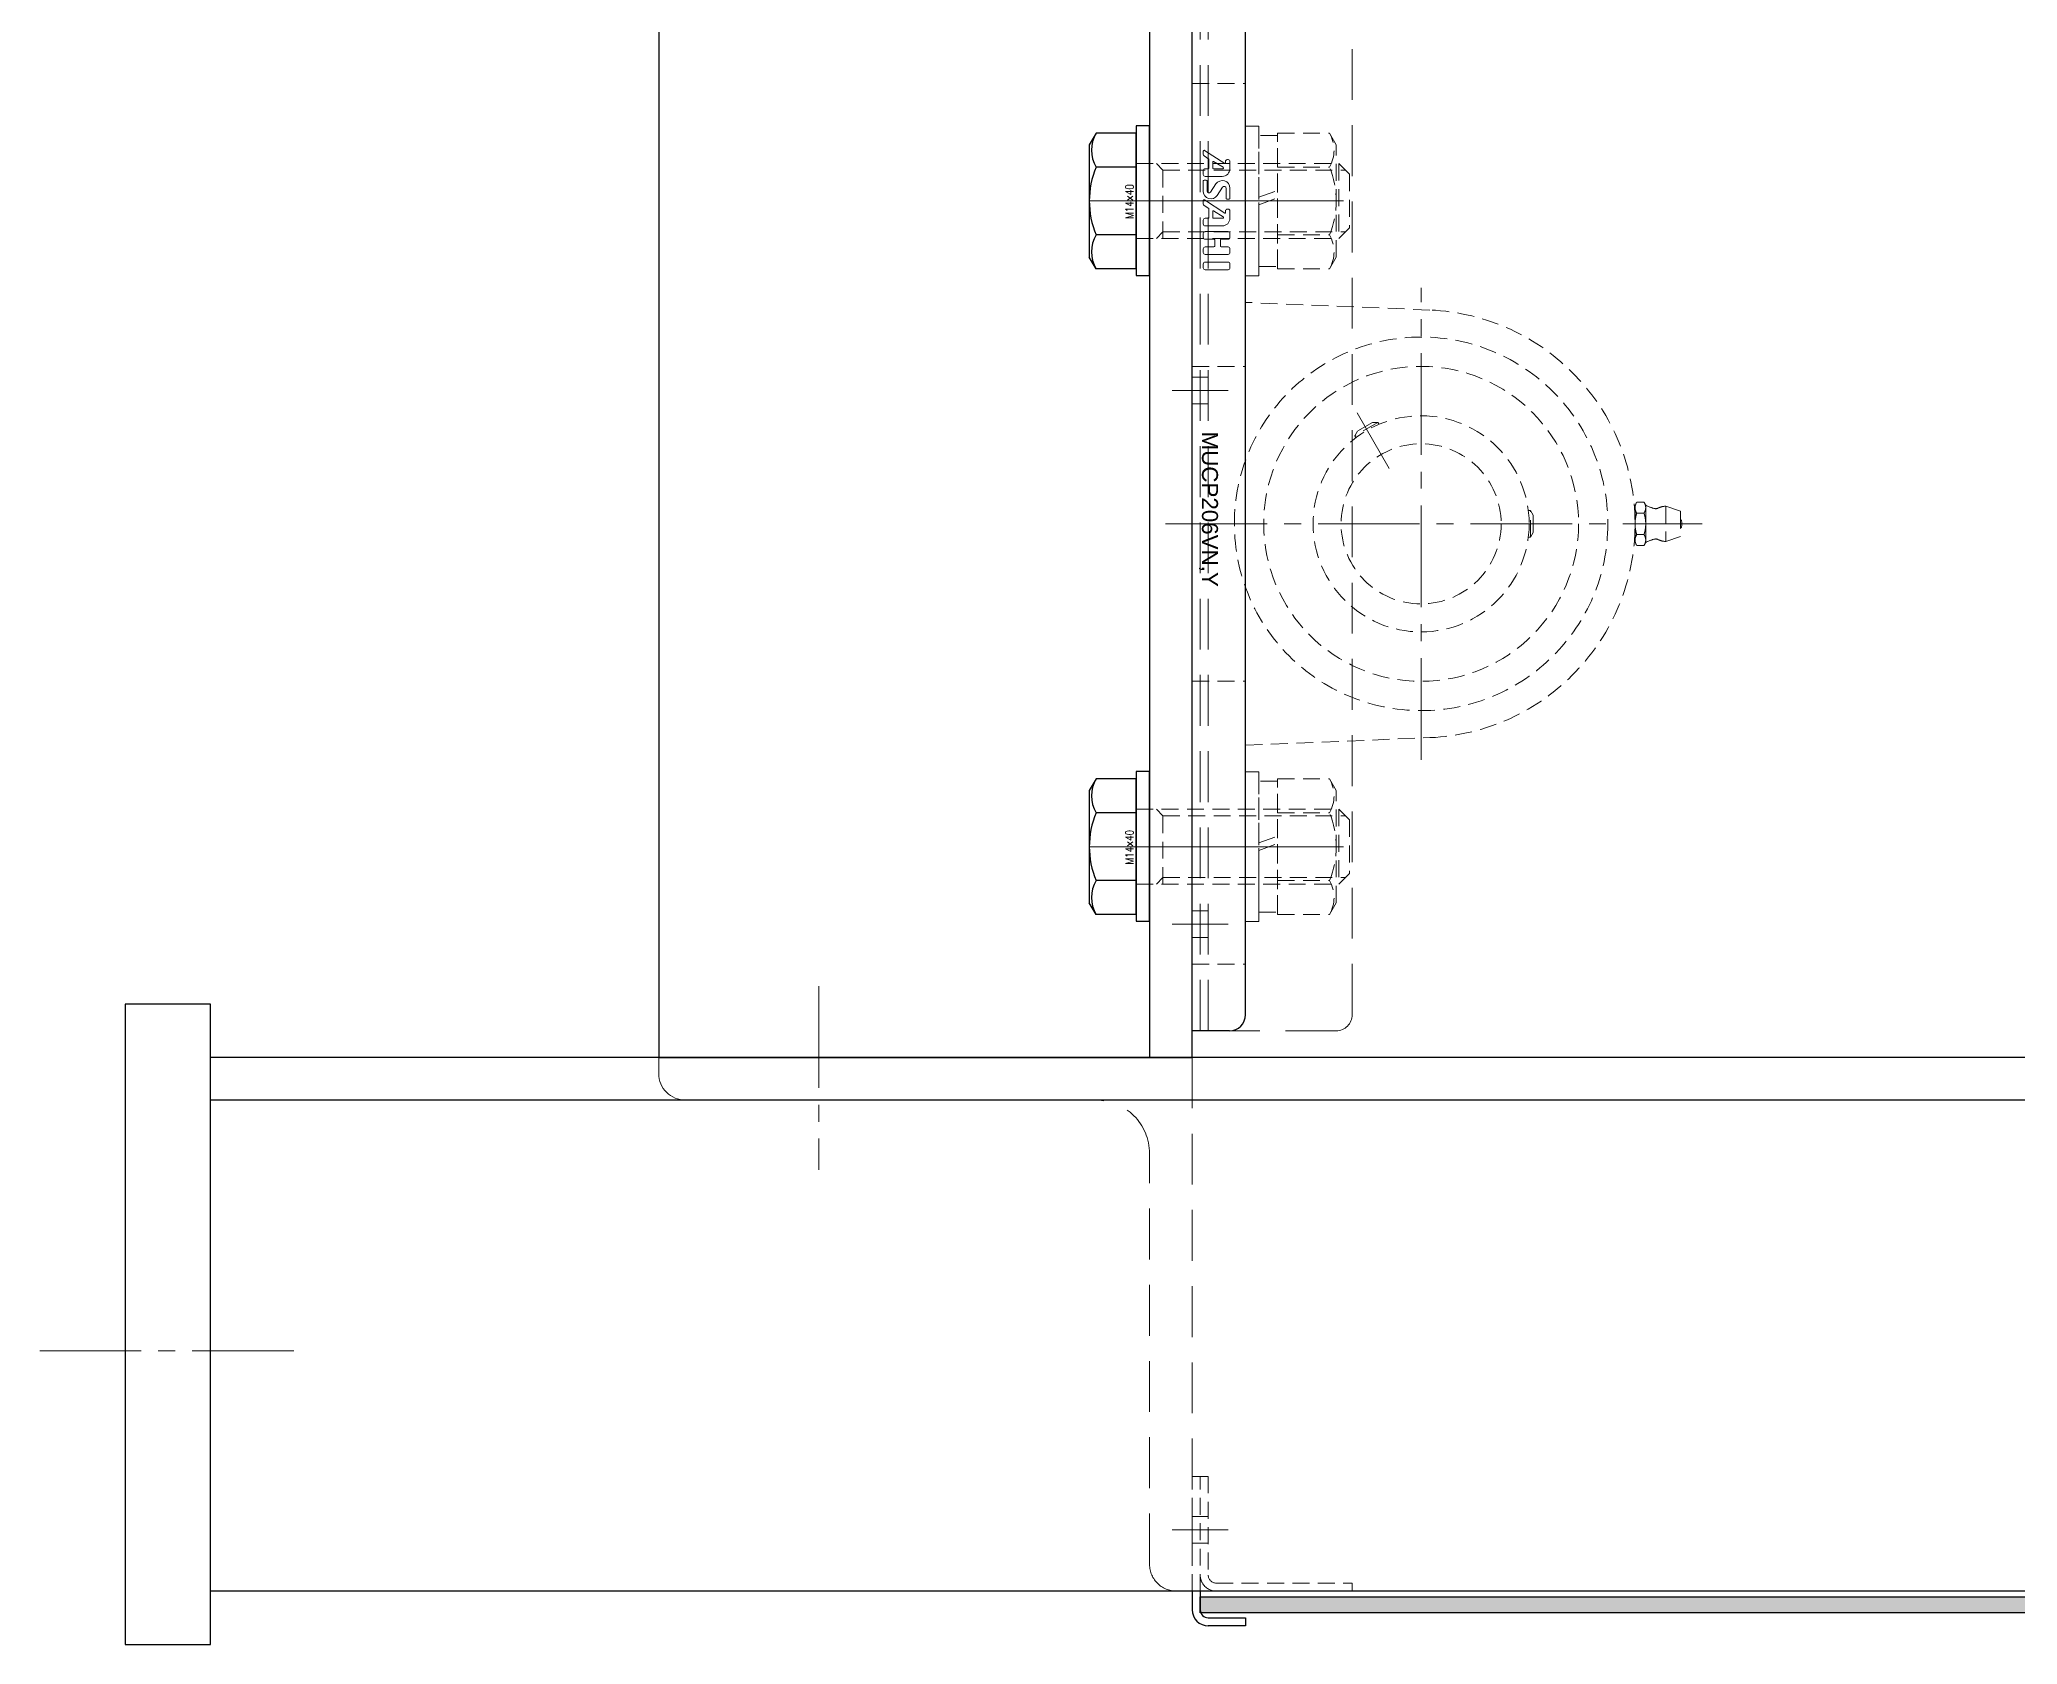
# Model space of a CAD drawing. Header units: millimetres. Extents: x 0 to 51411, y 0 to 16902.
# Drawn here: x 1329.6 to 1700.4, y 13190.9 to 13491.7 of the extents above; entities that cross this region are included whole.
import ezdxf

# ---------------------------------------------------------------- set-up
doc = ezdxf.new("R2010")
doc.units = ezdxf.units.MM
doc.linetypes.add('CENTER2', pattern=[28.575, 19.05, -3.175, 3.175, -3.175])
doc.linetypes.add('HIDDEN2', pattern=[4.7625, 3.175, -1.5875])
for name, color, linetype, lineweight in [('01_外形線', 7, 'Continuous', 25), ('03_かくれ線', 6, 'HIDDEN2', 13), ('04_中心線', 1, 'CENTER2', 9)]:
    doc.layers.add(name, color=color, linetype=linetype, lineweight=lineweight)
doc.layers.add('10_補助線', color=8, linetype='Continuous', lineweight=13, plot=False)
doc.styles.get("Standard").update_dxf_attribs({"font": 'arial.ttf'})
doc.styles.add('寸法用', font='simplex.shx', dxfattribs={"width": 0.8, "bigfont": '@extfont2.shx'})

msp = doc.modelspace()

# ---------------------------------------------------------------- hatches: boundary and pattern name
at = {"layer": '01_外形線', "transparency": 33554483}
h = msp.add_hatch(color=256, dxfattribs=at)
h.dxf.hatch_style = 1
h.paths.add_polyline_path([(1985.697, 13199.825), (1985.697, 13196.825), (1869.697, 13196.825), (1869.697, 13199.825)])
h.paths.add_polyline_path([(1721.697, 13199.825), (1721.697, 13196.825), (1547.197, 13196.825), (1547.197, 13199.825)])

# ---------------------------------------------------------------- linework, layer by layer
at = {"layer": '01_外形線'}
for p, q in [((1537.697, 15800.911), (1537.697, 13300.911)), ((1545.697, 13305.911), (1545.697, 13845.911)), ((1555.672, 13308.911), (1555.672, 13842.911)), ((1552.672, 13305.911), (1545.697, 13305.911)), ((1971.697, 13300.911), (1361.697, 13300.911)), ((1971.697, 13292.911), (1361.697, 13292.911)), ((1985.697, 13200.911), (1361.697, 13200.911)), ((1545.697, 13200.911), (1545.697, 13197.411)), ((1547.197, 13200.911), (1547.197, 13197.411)), ((1548.697, 13195.911), (1555.697, 13195.911)), ((1555.697, 13194.411), (1548.697, 13194.411)), ((1555.697, 13195.911), (1555.697, 13194.411))]:
    msp.add_line(p, q, dxfattribs=at)
for points in [[(1445.697, 15800.911), (1445.697, 13300.911), (1545.697, 13300.911), (1545.697, 15800.911)], [(1537.697, 13447.469), (1537.697, 13475.469), (1535.197, 13475.469), (1535.197, 13447.469)], [(1537.697, 13326.469), (1537.697, 13354.469), (1535.197, 13354.469), (1535.197, 13326.469)], [(1345.697, 13310.911), (1345.697, 13190.911), (1361.697, 13190.911), (1361.697, 13310.911)]]:
    msp.add_lwpolyline(points, close=True, dxfattribs=at)
for points in [[(1527.668, 13474.112), (1526.397, 13471.911)], [(1535.197, 13474.112), (1527.668, 13474.112)], [(1535.197, 13448.709), (1535.197, 13474.112)], [(1526.397, 13471.911), (1526.397, 13450.911)], [(1535.197, 13467.762), (1527.668, 13467.762)], [(1535.197, 13455.06), (1527.668, 13455.06)], [(1527.668, 13448.709), (1526.397, 13450.911)], [(1535.197, 13448.709), (1527.668, 13448.709)], [(1527.668, 13353.112), (1526.397, 13350.911)], [(1526.397, 13350.911), (1526.397, 13329.911)], [(1535.197, 13353.112), (1527.668, 13353.112)], [(1535.197, 13327.709), (1535.197, 13353.112)], [(1535.197, 13346.762), (1527.668, 13346.762)], [(1535.197, 13334.06), (1527.668, 13334.06)], [(1527.668, 13327.709), (1526.397, 13329.911)], [(1535.197, 13327.709), (1527.668, 13327.709)], [(1721.697, 13196.825), (1547.197, 13196.825), (1547.197, 13199.825), (1721.697, 13199.825)]]:
    msp.add_lwpolyline(points, dxfattribs=at)
for points in [[(1527.668, 13474.112, 0.2679491), (1527.668, 13467.762)], [(1527.668, 13467.762, 0.2001545), (1527.668, 13455.06)], [(1527.668, 13455.06, 0.2679491), (1527.668, 13448.709)], [(1527.668, 13353.112, 0.2679491), (1527.668, 13346.762)], [(1527.668, 13346.762, 0.2001545), (1527.668, 13334.06)], [(1527.668, 13334.06, 0.2679491), (1527.668, 13327.709)]]:
    msp.add_lwpolyline(points, format="xyb", dxfattribs=at)
for centre, radius, start, end in [((1552.672, 13308.911), 3, 270, 0), ((1548.697, 13197.411), 3, 180, 270), ((1548.697, 13197.411), 1.5, 180, 270)]:
    msp.add_arc(centre, radius, start, end, dxfattribs=at)
at = {"layer": '03_かくれ線', "ltscale": 3}
for p, q in [((1547.172, 13305.911), (1547.172, 13845.911)), ((1548.672, 13305.911), (1548.672, 13845.911)), ((1575.672, 13308.911), (1575.672, 13842.911)), ((1572.672, 13305.911), (1545.697, 13305.911)), ((1445.697, 13297.911), (1445.697, 13300.911)), ((1545.697, 13300.911), (1545.697, 13200.911)), ((1537.697, 13205.911), (1537.697, 13282.911)), ((1545.697, 13200.911), (1542.697, 13200.911))]:
    msp.add_line(p, q, dxfattribs=at)
at = {"layer": '03_かくれ線'}
for p, q in [((1545.697, 13478.411), (1545.697, 13483.411)), ((1545.697, 13483.411), (1555.697, 13483.411)), ((1555.697, 13478.411), (1555.697, 13483.411)), ((1545.697, 13478.411), (1545.697, 13432.911)), ((1555.697, 13478.411), (1555.697, 13432.911)), ((1590.26, 13440.976), (1555.697, 13442.411)), ((1545.697, 13430.411), (1545.697, 13432.911)), ((1555.697, 13430.411), (1555.697, 13432.911)), ((1545.697, 13430.411), (1545.697, 13371.411)), ((1545.697, 13430.411), (1555.697, 13430.411)), ((1548.697, 13428.411), (1545.697, 13428.411)), ((1548.697, 13423.411), (1545.697, 13423.411)), ((1580.512, 13419.914), (1576.182, 13417.414)), ((1576.682, 13418.28), (1576.182, 13417.414)), ((1576.384, 13417.064), (1576.182, 13417.414)), ((1579.512, 13419.914), (1576.682, 13418.28)), ((1579.512, 13419.914), (1580.512, 13419.914)), ((1580.714, 13419.564), (1580.512, 13419.914)), ((1608.692, 13403.411), (1609.097, 13403.411)), ((1609.097, 13398.411), (1609.097, 13403.411)), ((1609.597, 13402.545), (1609.097, 13403.411)), ((1609.597, 13399.277), (1609.597, 13402.545)), ((1628.697, 13404.086), (1628.571, 13404.086)), ((1628.697, 13404.411), (1629.009, 13404.952)), ((1628.697, 13404.411), (1628.697, 13403.942)), ((1628.697, 13403.942), (1628.697, 13400.911)), ((1629.009, 13404.952), (1630.384, 13404.952)), ((1630.384, 13402.932), (1629.009, 13402.932)), ((1630.697, 13404.411), (1630.384, 13404.952)), ((1630.697, 13403.942), (1630.697, 13404.411)), ((1630.697, 13400.911), (1630.697, 13403.942)), ((1634.497, 13404.211), (1634.497, 13397.611)), ((1637.197, 13403.311), (1634.497, 13404.211)), ((1637.197, 13403.311), (1637.197, 13398.511)), ((1608.692, 13398.411), (1609.097, 13398.411)), ((1609.597, 13399.277), (1609.097, 13398.411)), ((1628.697, 13400.911), (1628.697, 13397.88)), ((1630.384, 13398.89), (1629.009, 13398.89)), ((1630.697, 13397.88), (1630.697, 13400.911)), ((1637.197, 13398.511), (1634.497, 13397.611)), ((1628.697, 13397.736), (1628.571, 13397.736)), ((1628.697, 13397.88), (1628.697, 13397.411)), ((1628.697, 13397.411), (1629.009, 13396.869)), ((1630.384, 13396.869), (1629.009, 13396.869)), ((1630.697, 13397.411), (1630.384, 13396.869)), ((1630.697, 13397.411), (1630.697, 13397.88)), ((1545.697, 13368.911), (1545.697, 13371.411)), ((1545.697, 13371.411), (1555.697, 13371.411)), ((1545.697, 13368.911), (1545.697, 13323.411)), ((1555.697, 13368.911), (1555.697, 13371.411)), ((1555.697, 13368.911), (1555.697, 13323.411)), ((1555.697, 13359.411), (1590.26, 13360.845)), ((1548.697, 13328.411), (1545.697, 13328.411)), ((1545.697, 13318.411), (1545.697, 13323.411)), ((1548.697, 13323.411), (1545.697, 13323.411)), ((1555.697, 13318.411), (1555.697, 13323.411)), ((1545.697, 13318.411), (1555.697, 13318.411)), ((1545.697, 13200.911), (1545.697, 13222.411)), ((1545.697, 13222.411), (1547.197, 13222.411)), ((1547.197, 13200.911), (1547.197, 13222.411)), ((1547.197, 13222.411), (1548.697, 13222.411)), ((1548.697, 13222.411), (1548.697, 13203.911)), ((1545.697, 13214.911), (1547.197, 13214.911)), ((1547.197, 13214.911), (1548.697, 13214.911)), ((1545.697, 13209.911), (1547.197, 13209.911)), ((1547.197, 13209.911), (1548.697, 13209.911)), ((1550.197, 13202.411), (1575.697, 13202.411)), ((1575.697, 13202.411), (1575.697, 13200.911)), ((1575.697, 13200.911), (1550.197, 13200.911))]:
    msp.add_line(p, q, dxfattribs=at)
for points in [[(1555.697, 13475.411), (1555.697, 13447.411)], [(1555.697, 13475.411), (1558.197, 13475.411)], [(1558.197, 13475.411), (1558.197, 13447.411)], [(1558.197, 13462.111), (1558.197, 13473.661)], [(1561.697, 13473.661), (1558.197, 13473.661)], [(1561.697, 13474.112), (1571.426, 13474.112)], [(1561.697, 13448.709), (1561.697, 13474.112)], [(1561.697, 13463.385), (1561.697, 13473.661)], [(1571.426, 13474.112), (1572.697, 13471.911)], [(1572.697, 13450.911), (1572.697, 13471.911)], [(1535.197, 13468.411), (1573.197, 13468.411)], [(1540.197, 13467.211), (1538.997, 13468.411)], [(1540.197, 13454.411), (1540.197, 13468.411)], [(1540.197, 13467.211), (1574.397, 13467.211)], [(1561.697, 13467.762), (1571.426, 13467.762)], [(1573.197, 13468.411), (1575.197, 13466.411)], [(1573.197, 13468.411), (1573.197, 13454.411)], [(1575.197, 13466.411), (1575.197, 13456.411)], [(1558.197, 13462.111), (1561.697, 13463.385)], [(1558.197, 13460.711), (1561.697, 13461.985)], [(1561.697, 13449.161), (1561.697, 13461.985)], [(1558.197, 13449.161), (1558.197, 13460.711)], [(1535.197, 13454.411), (1573.197, 13454.411)], [(1540.197, 13455.611), (1538.997, 13454.411)], [(1540.197, 13455.611), (1574.397, 13455.611)], [(1561.697, 13455.06), (1571.426, 13455.06)], [(1573.197, 13454.411), (1575.197, 13456.411)], [(1571.426, 13448.709), (1572.697, 13450.911)], [(1558.197, 13447.411), (1555.697, 13447.411)], [(1558.197, 13449.161), (1561.697, 13449.161)], [(1561.697, 13448.709), (1571.426, 13448.709)], [(1555.697, 13354.411), (1555.697, 13326.411)], [(1555.697, 13354.411), (1558.197, 13354.411)], [(1558.197, 13354.411), (1558.197, 13326.411)], [(1558.197, 13341.111), (1558.197, 13352.661)], [(1561.697, 13352.661), (1558.197, 13352.661)], [(1561.697, 13353.112), (1571.426, 13353.112)], [(1561.697, 13327.709), (1561.697, 13353.112)], [(1561.697, 13342.385), (1561.697, 13352.661)], [(1571.426, 13353.112), (1572.697, 13350.911)], [(1572.697, 13329.911), (1572.697, 13350.911)], [(1535.197, 13347.411), (1573.197, 13347.411)], [(1540.197, 13346.211), (1538.997, 13347.411)], [(1540.197, 13333.411), (1540.197, 13347.411)], [(1561.697, 13346.762), (1571.426, 13346.762)], [(1573.197, 13347.411), (1575.197, 13345.411)], [(1573.197, 13347.411), (1573.197, 13333.411)], [(1540.197, 13346.211), (1574.397, 13346.211)], [(1575.197, 13345.411), (1575.197, 13335.411)], [(1558.197, 13341.111), (1561.697, 13342.385)], [(1558.197, 13339.711), (1561.697, 13340.985)], [(1558.197, 13328.161), (1558.197, 13339.711)], [(1561.697, 13328.161), (1561.697, 13340.985)], [(1573.197, 13333.411), (1575.197, 13335.411)], [(1535.197, 13333.411), (1573.197, 13333.411)], [(1540.197, 13334.611), (1538.997, 13333.411)], [(1540.197, 13334.611), (1574.397, 13334.611)], [(1561.697, 13334.06), (1571.426, 13334.06)], [(1558.197, 13328.161), (1561.697, 13328.161)], [(1571.426, 13327.709), (1572.697, 13329.911)], [(1558.197, 13326.411), (1555.697, 13326.411)], [(1561.697, 13327.709), (1571.426, 13327.709)]]:
    msp.add_lwpolyline(points, dxfattribs=at)
for points in [[(1555.697, 13475.411), (1555.697, 13447.411), (1558.197, 13447.411), (1558.197, 13475.411)], [(1555.697, 13354.411), (1555.697, 13326.411), (1558.197, 13326.411), (1558.197, 13354.411)]]:
    msp.add_lwpolyline(points, close=True, dxfattribs=at)
for points in [[(1571.426, 13467.762, 0.2679491), (1571.426, 13474.112)], [(1571.426, 13455.06, 0.2001545), (1571.426, 13467.762)], [(1571.426, 13448.709, 0.2679491), (1571.426, 13455.06)], [(1571.426, 13346.762, 0.2679491), (1571.426, 13353.112)], [(1571.426, 13334.06, 0.2001545), (1571.426, 13346.762)], [(1571.426, 13327.709, 0.2679491), (1571.426, 13334.06)]]:
    msp.add_lwpolyline(points, format="xyb", dxfattribs=at)
for radius in [35, 29.508, 29.508, 20.25, 15]:
    msp.add_circle((1588.597, 13400.911), radius, dxfattribs=at)
for centre, radius, start, end in [((1588.597, 13400.911), 40.1, 272.37663, 87.62337), ((1633.628, 13409.646), 6, 240.76098, 258.65336), ((1632.604, 13404.548), 0.8, 258.65336, 297.48703), ((1634.497, 13400.911), 3.3, 90, 117.48703), ((1635.909, 13400.911), 1.588, 324.19606, 35.80394), ((1633.628, 13392.175), 6, 101.34664, 119.23902), ((1632.604, 13397.274), 0.8, 62.51297, 101.34664), ((1634.497, 13400.911), 3.3, 242.51297, 270), ((1550.197, 13203.911), 3, 180, 210), ((1550.197, 13203.911), 3, 210, 270), ((1550.197, 13203.911), 1.5, 180, 270)]:
    msp.add_arc(centre, radius, start, end, dxfattribs=at)
at = {"layer": '03_かくれ線', "ltscale": 3}
for centre, radius, start, end in [((1572.672, 13308.911), 3, 270, 0), ((1450.697, 13297.911), 5, 180, 270), ((1527.697, 13282.911), 10, 0, 90), ((1542.697, 13205.911), 5, 180, 274.03841)]:
    msp.add_arc(centre, radius, start, end, dxfattribs=at)
at = {"layer": '03_かくれ線'}
for points, weights in [([(1629.009, 13404.952), (1628.697, 13404.411), (1628.697, 13403.942)], [1.06657306684, 1.07194812406, 1]), ([(1628.697, 13403.942), (1628.697, 13403.473), (1629.009, 13402.932)], [1, 1.07194812406, 1.06657306684]), ([(1629.009, 13402.932), (1628.697, 13401.849), (1628.697, 13400.911)], [1.06657306684, 1.07194812406, 1]), ([(1630.697, 13403.942), (1630.697, 13404.411), (1630.384, 13404.952)], [1, 1.07194812406, 1.06657306684]), ([(1630.384, 13402.932), (1630.697, 13403.473), (1630.697, 13403.942)], [1.06657306684, 1.07194812406, 1]), ([(1630.697, 13400.911), (1630.697, 13401.849), (1630.384, 13402.932)], [1, 1.07194812406, 1.06657306684]), ([(1628.697, 13400.911), (1628.697, 13399.973), (1629.009, 13398.89)], [1, 1.07194812406, 1.06657306684]), ([(1629.009, 13398.89), (1628.697, 13398.349), (1628.697, 13397.88)], [1.06657306684, 1.07194812406, 1]), ([(1630.384, 13398.89), (1630.697, 13399.973), (1630.697, 13400.911)], [1.06657306684, 1.07194812406, 1]), ([(1630.697, 13397.88), (1630.697, 13398.349), (1630.384, 13398.89)], [1, 1.07194812406, 1.06657306684]), ([(1628.697, 13397.88), (1628.697, 13397.411), (1629.009, 13396.869)], [1, 1.07194812406, 1.06657306684]), ([(1630.384, 13396.869), (1630.697, 13397.411), (1630.697, 13397.88)], [1.06657306684, 1.07194812406, 1])]:
    msp.add_rational_spline(points, weights, degree=2, dxfattribs=at)
at = {"layer": '04_中心線'}
for p, q in [((1527.044, 13461.411), (1556.659, 13461.411)), ((1540.697, 13461.411), (1561.697, 13461.411)), ((1540.697, 13461.411), (1561.697, 13461.411)), ((1588.597, 13356.703), (1588.597, 13445.119)), ((1552.447, 13425.911), (1541.947, 13425.911)), ((1576.597, 13421.695), (1582.597, 13411.303)), ((1540.697, 13400.911), (1641.297, 13400.911)), ((1527.044, 13340.411), (1556.659, 13340.411)), ((1540.697, 13340.411), (1561.697, 13340.411)), ((1552.447, 13325.911), (1541.947, 13325.911)), ((1475.697, 13314.276), (1475.697, 13279.868)), ((1377.29, 13245.911), (1329.641, 13245.911)), ((1541.947, 13212.411), (1552.447, 13212.411))]:
    msp.add_line(p, q, dxfattribs=at)
for points in [[(1526.397, 13461.411), (1575.197, 13461.411)], [(1526.397, 13340.411), (1575.197, 13340.411)]]:
    msp.add_lwpolyline(points, dxfattribs=at)
at = {"layer": '10_補助線'}
for p, q in [((1547.758, 13470.77), (1547.758, 13470.15)), ((1547.917, 13469.853), (1548.798, 13469.266)), ((1551.82, 13468.446), (1547.979, 13470.891)), ((1548.831, 13469.206), (1548.831, 13467.602)), ((1549.545, 13468.761), (1549.545, 13467.602)), ((1551.484, 13467.724), (1549.653, 13468.823)), ((1551.93, 13468.809), (1551.93, 13468.506)), ((1552.406, 13469.166), (1552.291, 13469.166)), ((1552.759, 13467.459), (1552.759, 13468.809)), ((1547.759, 13467.102), (1547.759, 13466.387)), ((1547.759, 13463.249), (1547.759, 13465.173)), ((1547.902, 13465.316), (1548.331, 13465.316)), ((1548.688, 13467.459), (1548.117, 13467.459)), ((1548.117, 13466.03), (1551.331, 13466.03)), ((1548.474, 13465.173), (1548.474, 13463.281)), ((1549.688, 13467.459), (1551.41, 13467.459)), ((1547.759, 13461.484), (1547.759, 13460.864)), ((1551.82, 13459.16), (1547.979, 13461.605)), ((1549.128, 13463.083), (1550.142, 13464.604)), ((1551.391, 13463.977), (1550.377, 13462.456)), ((1552.045, 13461.887), (1552.045, 13463.779)), ((1552.617, 13461.745), (1552.188, 13461.745)), ((1552.759, 13463.812), (1552.759, 13461.887)), ((1547.759, 13457.816), (1547.759, 13457.102)), ((1547.918, 13460.567), (1548.799, 13459.98)), ((1548.688, 13458.173), (1548.117, 13458.173)), ((1548.831, 13459.921), (1548.831, 13458.316)), ((1549.545, 13459.476), (1549.545, 13458.316)), ((1551.484, 13458.439), (1549.653, 13459.537)), ((1549.688, 13458.173), (1551.41, 13458.173)), ((1551.93, 13459.523), (1551.93, 13459.221)), ((1552.402, 13459.88), (1552.287, 13459.88)), ((1552.759, 13458.173), (1552.759, 13459.523)), ((1547.759, 13455.316), (1547.759, 13454.602)), ((1548.117, 13456.745), (1551.331, 13456.745)), ((1552.402, 13455.673), (1548.117, 13455.673)), ((1548.117, 13454.245), (1549.759, 13454.245)), ((1549.902, 13454.102), (1549.902, 13452.959)), ((1550.974, 13452.959), (1550.974, 13454.102)), ((1551.117, 13454.245), (1552.402, 13454.245)), ((1552.759, 13454.602), (1552.759, 13455.316)), ((1547.759, 13452.459), (1547.759, 13451.745)), ((1549.759, 13452.816), (1548.117, 13452.816)), ((1548.117, 13451.387), (1552.402, 13451.387)), ((1552.402, 13452.816), (1551.117, 13452.816)), ((1552.759, 13451.745), (1552.759, 13452.459)), ((1547.759, 13448.887), (1547.759, 13449.602)), ((1548.117, 13449.959), (1552.402, 13449.959)), ((1552.402, 13448.53), (1548.117, 13448.53)), ((1552.759, 13449.602), (1552.759, 13448.887))]:
    msp.add_line(p, q, dxfattribs=at)
for centre, radius, start, end in [((1548.116, 13470.15), 0.357, 180, 236.30993), ((1547.902, 13470.77), 0.143, 57.52881, 180), ((1548.758, 13469.206), 0.0714, 0, 56.30993), ((1549.617, 13468.761), 0.0714, 59.03624, 180), ((1552.287, 13468.809), 0.357, 90, 180), ((1552.402, 13468.809), 0.357, 0, 90), ((1548.117, 13467.102), 0.357, 90, 180), ((1548.117, 13466.387), 0.357, 180, 270), ((1547.902, 13465.173), 0.143, 90, 180), ((1548.331, 13465.173), 0.143, 0, 90), ((1548.688, 13467.602), 0.143, 270, 0), ((1549.688, 13467.602), 0.143, 180, 270), ((1551.331, 13463.812), 1.429, 0, 146.30993), ((1551.331, 13467.459), 1.429, 270, 0), ((1551.41, 13467.602), 0.143, 270, 59.03624), ((1551.859, 13468.506), 0.0714, 237.52881, 0), ((1549.188, 13463.249), 1.429, 180, 326.30993), ((1547.902, 13461.484), 0.143, 57.52881, 180), ((1548.831, 13463.281), 0.357, 180, 326.30993), ((1551.688, 13463.779), 0.357, 0, 146.30993), ((1552.188, 13461.887), 0.143, 180, 270), ((1552.617, 13461.887), 0.143, 270, 0), ((1548.117, 13460.864), 0.357, 180, 236.30993), ((1548.117, 13457.816), 0.357, 90, 180), ((1548.688, 13458.316), 0.143, 270, 0), ((1548.759, 13459.921), 0.0714, 0, 56.30993), ((1549.617, 13459.476), 0.0714, 59.03624, 180), ((1549.688, 13458.316), 0.143, 180, 270), ((1551.331, 13458.173), 1.429, 270, 0), ((1551.41, 13458.316), 0.143, 270, 59.03624), ((1551.859, 13459.221), 0.0714, 237.52881, 0), ((1552.287, 13459.523), 0.357, 90, 180), ((1552.402, 13459.523), 0.357, 0, 90), ((1548.117, 13457.102), 0.357, 180, 270), ((1548.117, 13455.316), 0.357, 90, 180), ((1548.117, 13454.602), 0.357, 180, 270), ((1549.759, 13454.102), 0.143, 0, 90), ((1551.117, 13454.102), 0.143, 90, 180), ((1552.402, 13455.316), 0.357, 0, 90), ((1552.402, 13454.602), 0.357, 270, 0), ((1548.117, 13452.459), 0.357, 90, 180), ((1548.117, 13451.745), 0.357, 180, 270), ((1549.759, 13452.959), 0.143, 270, 0), ((1551.117, 13452.959), 0.143, 180, 270), ((1552.402, 13452.459), 0.357, 0, 90), ((1552.402, 13451.745), 0.357, 270, 0), ((1548.117, 13449.602), 0.357, 90, 180), ((1548.117, 13448.887), 0.357, 180, 270), ((1552.402, 13449.602), 0.357, 0, 90), ((1552.402, 13448.887), 0.357, 270, 0)]:
    msp.add_arc(centre, radius, start, end, dxfattribs=at)

# ---------------------------------------------------------------- texts
at = {"layer": '03_かくれ線', "style": '寸法用', "width": 0.8}
for p in [(1534.697, 13458.074), (1534.697, 13337.074)]:
    msp.add_text('M14×40', height=1.5, rotation=90, dxfattribs=at).set_placement(p)
at = {"layer": '10_補助線'}
msp.add_text('MUCP206VN,Y', height=3, rotation=270, dxfattribs=at).set_placement((1547.526, 13418.21))

doc.saveas('drawing.dxf')
